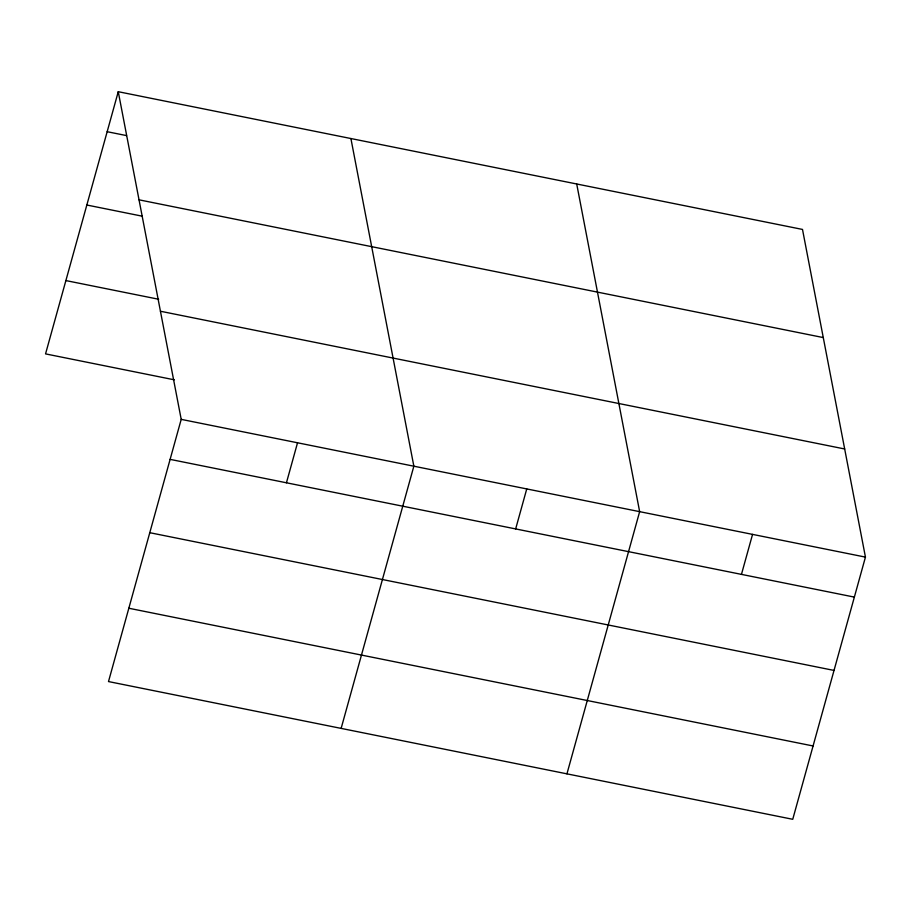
<?xml version="1.0" encoding="UTF-8"?>
<svg xmlns="http://www.w3.org/2000/svg" width="911" height="911" viewBox="0 0 911 911"><rect width="100%" height="100%" fill="white"/><g stroke="black" fill="none" stroke-linecap="round" stroke-linejoin="round"><path stroke-width="1.37" d="M118.259 91.704L181.209 419.367L108.5 681.565L792.741 819.296L865.45 557.111L802.5 229.435L118.259 91.704L45.55 353.889L174.331 379.819M286.441 482.784L297.533 442.78M341.135 728.39L413.856 466.193L350.906 138.529M515.66 528.927L526.752 488.922M566.938 773.849L639.647 511.652L576.709 183.988M741.452 574.385L752.554 534.381M107.168 131.708L126.561 135.602M139.03 199.828L823.271 337.571M86.83 205.021L142.23 216.18M65.888 280.577L158.662 299.252M160.438 311.243L844.679 448.975M181.209 419.367L865.45 557.111M170.118 459.372L854.359 597.104M149.78 532.696L834.02 670.428M128.827 608.241L813.067 745.972"/></g></svg>
